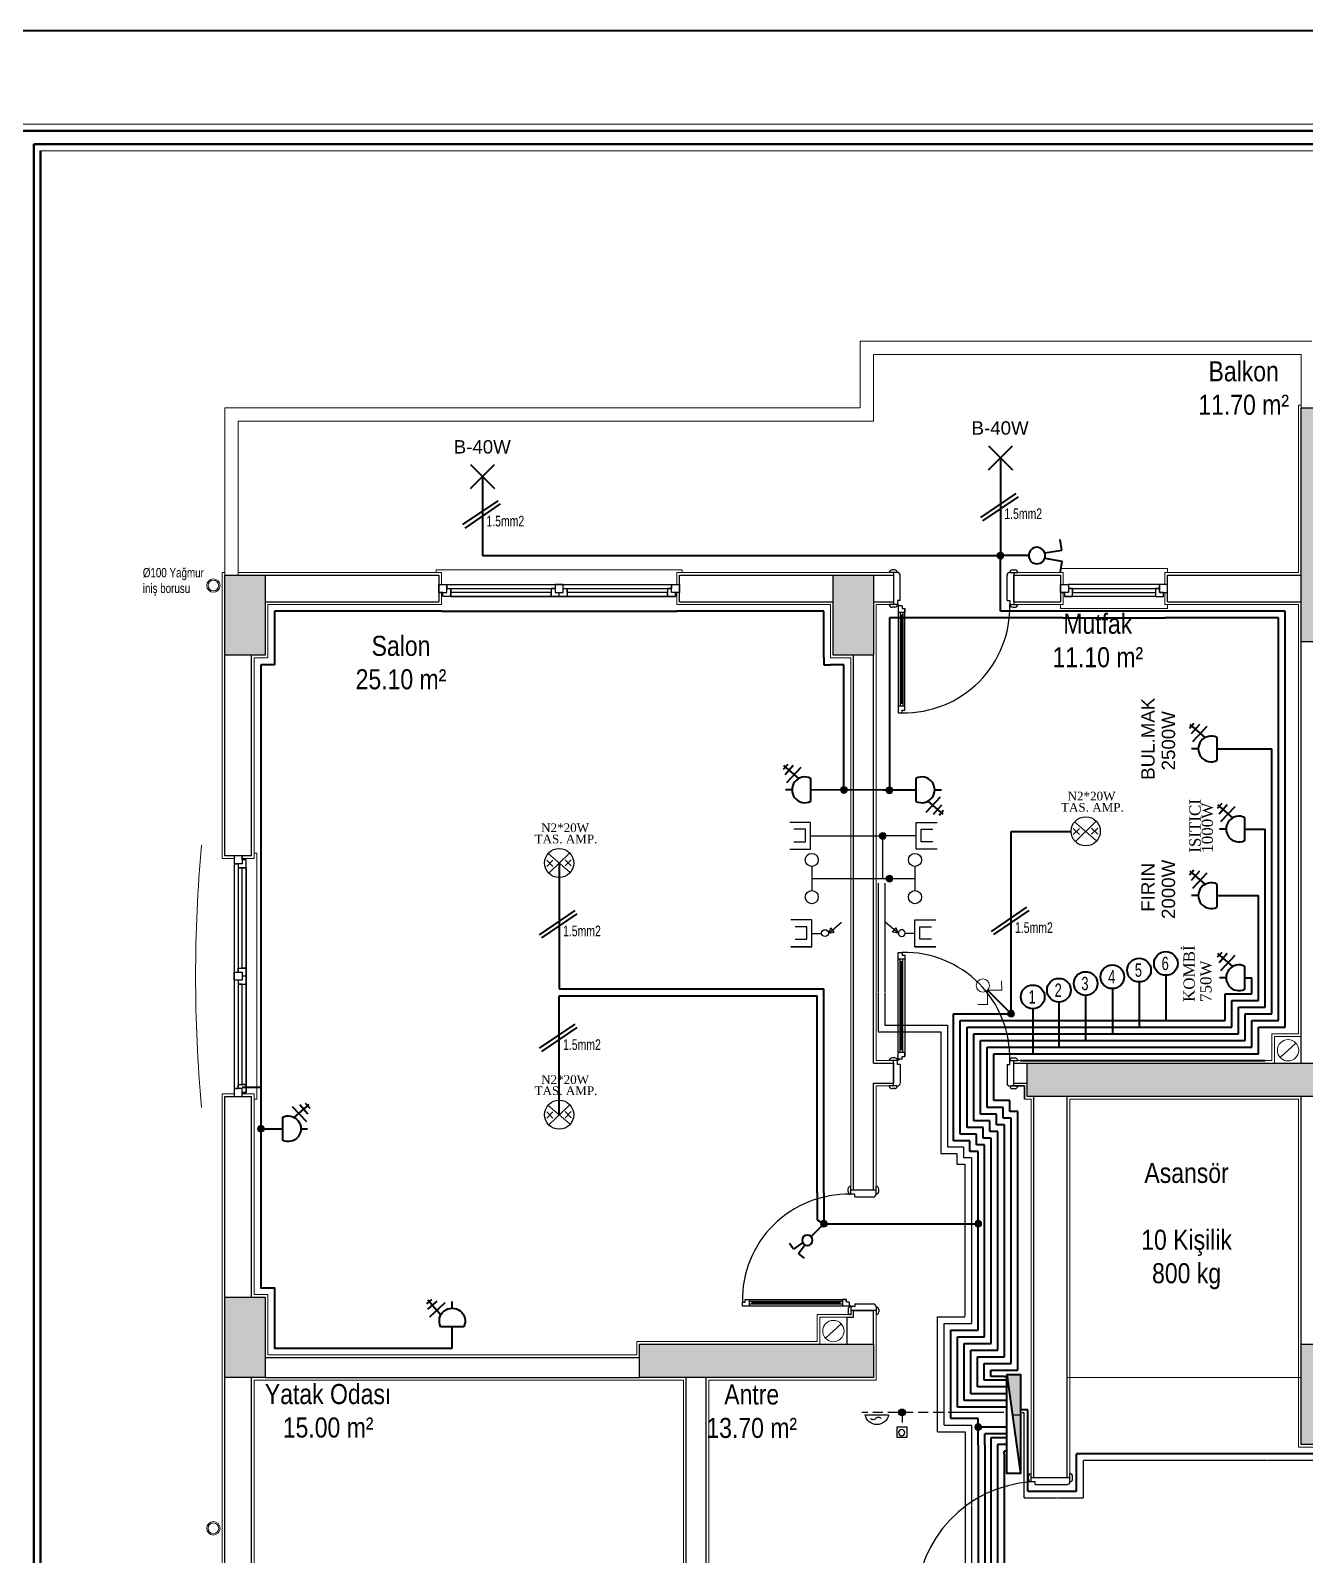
# Model space of a CAD drawing. Header units: metres. Extents: x 134072 to 172200, y 35728 to 38066.
# Drawn here: x 142633 to 143586, y 36926 to 38066 of the extents above; entities that cross this region are included whole.
import ezdxf
from ezdxf.enums import TextEntityAlignment as Align

# ---------------------------------------------------------------- set-up
doc = ezdxf.new("R2010")
doc.units = ezdxf.units.M
doc.linetypes.add('DASHED', pattern=[0.75, 0.5, -0.25])
for name, color, linetype in [('ANA', 10, 'Continuous'), ('den', 156, 'Continuous'), ('duvaR', 52, 'Continuous'), ('kapı', 129, 'Continuous'), ('Kolon', 175, 'Continuous'), ('pencere', 28, 'Continuous'), ('YAZI', 1, 'Continuous'), ('yazı', 7, 'Continuous')]:
    doc.layers.add(name, color=color, linetype=linetype)
for name, color, linetype, lineweight in [('baca', 161, 'Continuous', 20), ('Cizgi 20', 175, 'Continuous', 20), ('ELEKTRİK', 102, 'Continuous', 40), ('m_kuvvetliakım', 1, 'Continuous', 40), ('m_zayıfakım', 2, 'DASHED', 30), ('SEMBOL', 140, 'Continuous', 20), ('sıva', 145, 'Continuous', 5), ('Tarama 13', 221, 'Continuous', 13), ('Yagmur olugu', 201, 'Continuous', 15)]:
    doc.layers.add(name, color=color, linetype=linetype, lineweight=lineweight)
doc.styles.add('omr', font='ARIALN.TTF', dxfattribs={"height": 20})
doc.styles.add('ROMANT', font='arial.ttf', dxfattribs={"width": 0.75})
doc.styles.add('ROMANTUR', font='arial.ttf', dxfattribs={"width": 0.7})
doc.styles.add('YAZI', font='times.ttf', dxfattribs={"height": 10.5})

# ---------------------------------------------------------------- blocks, each defined once
blk = doc.blocks.new('A$C715B359D')
at = {"layer": 'ELEKTRİK', "lineweight": 20}
for p, q in [((0, 0.133), (0.011, 0.203)), ((0.106, 0.116), (0, 0.133)), ((0.088, 0.01), (0.106, 0.116)), ((0.156, 0), (0.088, 0.01))]:
    blk.add_line(p, q, dxfattribs=at)
blk.add_circle((0.145, 0.144), 0.049, dxfattribs=at)
blk = doc.blocks.new('m-komutatör')
at = {"layer": 'm_kuvvetliakım', "color": 6}
for p, q in [((-24.8, 4), (-23.5, 12.1)), ((-12, 2), (-24.8, 4)), ((-12, -1.9), (-24.9, -4.1)), ((-24.9, -4.1), (-23.6, -12.2))]:
    blk.add_line(p, q, dxfattribs=at)
blk.add_circle((-6.2, 0), 6.17, dxfattribs=at)
blk = doc.blocks.new('m-priz')
at = {"layer": 'm_kuvvetliakım'}
for p, q in [((0, 13.9), (0, 18.8)), ((16.7, 7.4), (5.3, 18.1)), ((8.5, 8.7), (18.2, 19.9)), ((18.2, 13), (11.2, 19.1)), ((19, 17.1), (15.3, 20.4)), ((8.7, 0), (-8.7, 0))]:
    blk.add_line(p, q, dxfattribs=at)
blk.add_arc((0, 4.2), 9.63, 333.9421, 206.0579, dxfattribs=at)
blk = doc.blocks.new('m-telefon')
at = {"layer": 'm_zayıfakım', "color": 2, "linetype": 'Continuous', "ltscale": 100}
blk.add_line((-9, 0), (9, 0), dxfattribs=at)
for centre in [(-13.9, 0), (13.9, 0)]:
    blk.add_circle(centre, 4.9, dxfattribs=at)
blk = doc.blocks.new('m-anten')
at = {"layer": 'm_zayıfakım', "color": 30, "linetype": 'Continuous', "ltscale": 100}
for p, q in [((10, 0), (-10, 0)), ((-10, 0), (-10, -15.6)), ((10, -15.6), (10, 0)), ((-5, -3.7), (-5, -12.4)), ((4.4, -3.7), (-5, -3.7)), ((4.4, -12.4), (4.4, -3.7))]:
    blk.add_line(p, q, dxfattribs=at)
blk = doc.blocks.new('m-tv')
at = {"layer": 'm_zayıfakım', "color": 30, "linetype": 'Continuous', "ltscale": 100}
for p, q in [((-0.2, 12.7), (-8.3, 22.3)), ((-1, 16.7), (-4.1, 14.2)), ((-0.2, 12.7), (-4.1, 14.2)), ((-0.2, 12.7), (-1, 16.7)), ((10, 0), (-10, 0)), ((-10, 0), (-10, -15.6)), ((0, 0), (0, 7.4)), ((10, 0), (10, -15.6)), ((10, -15.6), (10, 0)), ((-5, -3.7), (-5, -12.4)), ((4.4, -3.7), (-5, -3.7)), ((4.4, -12.4), (4.4, -3.7))]:
    blk.add_line(p, q, dxfattribs=at)
blk.add_circle((-0.2, 9.9), 2.55, dxfattribs=at)
blk = doc.blocks.new('m-tablo')
at = {"layer": 'm_kuvvetliakım'}
blk.add_hatch(color=3, dxfattribs=at).paths.add_polyline_path([(37, 0), (37, 10), (-37, 0)])
at = {"layer": 'm_kuvvetliakım', "color": 3}
blk.add_line((37, 10), (-37, 0), dxfattribs=at)
blk.add_lwpolyline([(37, 10), (37, 0), (-37, 0), (-37, 10)], close=True, dxfattribs=at)
blk = doc.blocks.new('m-zil')
at = {"layer": 'm_zayıfakım', "color": 1, "linetype": 'Continuous', "ltscale": 100}
blk.add_line((-8.7, 0), (8.7, 0), dxfattribs=at)
for centre, radius, start, end in [((0, -1.6), 8.88, 10.3889, 169.6111), ((-2.7, 1.3), 2.4, 36.8699, 143.1301), ((1.1, 4.2), 2.4, 216.8699, 323.1301)]:
    blk.add_arc(centre, radius, start, end, dxfattribs=at)
blk = doc.blocks.new('m-zil2')
at = {"layer": 'm_zayıfakım', "color": 3, "linetype": 'Continuous', "ltscale": 100}
blk.add_lwpolyline([(-3.8, 0), (-3.8, 7.5), (3.8, 7.5), (3.8, 0)], close=True, dxfattribs=at)
blk.add_circle((-0.2, 4), 2.36, dxfattribs=at)
blk = doc.blocks.new('m-J1')
at = {"layer": 'm_kuvvetliakım'}
for p, q in [((-9, -9), (9, 9)), ((-9, 9), (9, -9))]:
    blk.add_line(p, q, dxfattribs=at)

msp = doc.modelspace()

# ---------------------------------------------------------------- hatches: boundary and pattern name
at = {"layer": 'm_zayıfakım', "linetype": 'Continuous', "ltscale": 100}
h = msp.add_hatch(color=2, dxfattribs=at)
edge = h.paths.add_edge_path()
edge.add_arc((143284.5, 37033), 2.5, 0, 360)
at = {"layer": 'SEMBOL'}
for points in [[(143355.5, 37673.7, 1), (143360.6, 37673.7, 1)], [(143238.5, 37498.4, -1), (143243.6, 37498.4, -1)], [(143272.5, 37498.2, -1), (143277.6, 37498.2, -1)], [(143267.6, 37464.1, -1), (143272.7, 37464.1, -1)], [(143272.6, 37432.2, -1), (143277.7, 37432.2, -1)], [(143363.5, 37331.1, 1), (143368.6, 37331.1, 1)], [(142802.5, 37245.1, -1), (142807.6, 37245.1, -1)], [(143223.5, 37174.1, -1), (143228.6, 37174.1, -1)], [(143339, 37174.1, -1), (143344.1, 37174.1, -1)], [(143338.9, 37022, -1), (143344, 37022, -1)]]:
    msp.add_hatch(color=1, dxfattribs=at).paths.add_polyline_path(points)
at = {"layer": 'Tarama 13'}
h = msp.add_hatch(dxfattribs=at)
h.set_pattern_fill('ANSI33,_O', color=256, scale=2)
h.set_pattern_definition([(45, (117464.424, 22063.553), (-8.980256, 8.980256), []), (45, (117473.405, 22063.553), (-8.980256, 8.980256), [6.35, -3.175])])
h.paths.add_polyline_path([(142808.1, 37659.1), (142778.1, 37659.1), (142778.1, 37599.1), (142808.1, 37599.1)])
h.paths.add_polyline_path([(143263.1, 37659.1), (143233.1, 37659.1), (143233.1, 37599.1), (143263.1, 37599.1)])
h.paths.add_polyline_path([(143608.1, 37784.1), (143583.1, 37784.1), (143583.1, 37609.1), (143608.1, 37609.1)])
h.paths.add_polyline_path([(144223.1, 37784.1), (144198.1, 37784.1), (144198.1, 37609.1), (144223.1, 37609.1)])
h.paths.add_polyline_path([(144223.1, 37329.1), (144193.1, 37329.1), (144193.1, 37269.1), (144223.1, 37269.1)])
h.paths.add_polyline_path([(144223.1, 37084.1), (144198.1, 37084.1), (144198.1, 37009.1), (144223.1, 37009.1)])
h.paths.add_polyline_path([(143608.1, 37084.1), (143583.1, 37084.1), (143583.1, 37009.1), (143608.1, 37009.1)])
h.paths.add_polyline_path([(143608.1, 37294.1), (143378.1, 37294.1), (143378.1, 37269.1), (143608.1, 37269.1)])
h.paths.add_polyline_path([(143263.1, 37084.1), (143088.1, 37084.1), (143088.1, 37059.1), (143263.1, 37059.1)])
h.paths.add_polyline_path([(142808.1, 37119.1), (142778.1, 37119.1), (142778.1, 37059.1), (142808.1, 37059.1)])
h.paths.add_polyline_path([(143608.1, 36859.1), (143583.1, 36859.1), (143583.1, 36784.1), (143608.1, 36784.1)])
h.paths.add_polyline_path([(143608.1, 36599.1), (143578.1, 36599.1), (143578.1, 36539.1), (143608.1, 36539.1)])
h.paths.add_polyline_path([(143608.1, 36259.1), (143583.1, 36259.1), (143583.1, 36084.1), (143608.1, 36084.1)])
h.paths.add_polyline_path([(143138.1, 36214.1), (143078.1, 36214.1), (143078.1, 36184.1), (143138.1, 36184.1)])
h.paths.add_polyline_path([(142808.1, 36244.1), (142778.1, 36244.1), (142778.1, 36184.1), (142808.1, 36184.1)])
h.paths.add_polyline_path([(142808.1, 36634.1), (142778.1, 36634.1), (142778.1, 36574.1), (142808.1, 36574.1)])
h.paths.add_polyline_path([(143138.1, 36599.1), (143078.1, 36599.1), (143078.1, 36569.1), (143138.1, 36569.1)])
h.paths.add_polyline_path([(144223.1, 36599.1), (144193.1, 36599.1), (144193.1, 36539.1), (144223.1, 36539.1)])
h.paths.add_polyline_path([(144223.1, 36259.1), (144198.1, 36259.1), (144198.1, 36084.1), (144223.1, 36084.1)])
h.paths.add_polyline_path([(144603.1, 36114.1), (144543.1, 36114.1), (144543.1, 36084.1), (144603.1, 36084.1)])
h.paths.add_polyline_path([(144573.1, 36599.1), (144543.1, 36599.1), (144543.1, 36539.1), (144573.1, 36539.1)])
h.paths.add_polyline_path([(144703.1, 36809.1), (144528.1, 36809.1), (144528.1, 36784.1), (144703.1, 36784.1)])
h.paths.add_polyline_path([(144223.1, 36859.1), (144198.1, 36859.1), (144198.1, 36784.1), (144223.1, 36784.1)])
h.paths.add_polyline_path([(145093.1, 36114.1), (145033.1, 36114.1), (145033.1, 36084.1), (145093.1, 36084.1)])
h.paths.add_polyline_path([(145193.1, 36599.1), (145068.1, 36599.1), (145068.1, 36574.1), (145193.1, 36574.1)])
h.paths.add_polyline_path([(145193.1, 36964.1), (145163.1, 36964.1), (145163.1, 36904.1), (145193.1, 36904.1)])
h.paths.add_polyline_path([(145193.1, 37294.1), (145068.1, 37294.1), (145068.1, 37269.1), (145193.1, 37269.1)])
h.paths.add_polyline_path([(144573.1, 37329.1), (144543.1, 37329.1), (144543.1, 37269.1), (144573.1, 37269.1)])
h.paths.add_polyline_path([(144703.1, 37084.1), (144528.1, 37084.1), (144528.1, 37059.1), (144703.1, 37059.1)])
h.paths.add_polyline_path([(145093.1, 37784.1), (145033.1, 37784.1), (145033.1, 37754.1), (145093.1, 37754.1)])
h.paths.add_polyline_path([(144603.1, 37784.1), (144543.1, 37784.1), (144543.1, 37754.1), (144603.1, 37754.1)])

# ---------------------------------------------------------------- linework, layer by layer
at = {"lineweight": 20}
for p, q in [((137518.3, 37996.4, 127785.9), (153740.3, 37996.4, 127785.9)), ((142640.2, 37976.4, 127785.9), (145337.6, 37976.4, 127785.9))]:
    msp.add_line(p, q, dxfattribs=at)
at = {"lineweight": 50}
for p, q in [((137523.3, 37991.4, 127785.9), (153732.7, 37991.4, 127785.9)), ((142635.2, 37981.4, 127785.9), (142635.2, 35933.9, 127785.9)), ((142635.2, 37981.4, 127785.9), (145343.3, 37981.4, 127785.9)), ((142640.2, 37976.4, 127785.9), (142640.2, 35938.9, 127785.9))]:
    msp.add_line(p, q, dxfattribs=at)
at = {"layer": 'ANA'}
for p, q in [((143417.2, 37469.6), (143412.6, 37465)), ((143412.6, 37469.6), (143417.2, 37465)), ((143426.3, 37469.9), (143430.9, 37465.3)), ((143430.9, 37469.9), (143426.3, 37465.3)), ((143023.4, 37445.9), (143018.8, 37441.3)), ((143018.8, 37445.9), (143023.4, 37441.3)), ((143032.6, 37446.2), (143037.1, 37441.6)), ((143037.1, 37446.2), (143032.6, 37441.6)), ((143023.4, 37257.7), (143018.8, 37253)), ((143018.8, 37257.7), (143023.4, 37253)), ((143032.6, 37257.9), (143037.1, 37253.3)), ((143037.1, 37257.9), (143032.6, 37253.3))]:
    msp.add_line(p, q, dxfattribs=at)
for centre in [(143421.9, 37467.5), (143028.1, 37443.8), (143028.1, 37255.6)]:
    msp.add_circle(centre, 10.9, dxfattribs=at)
at = {"layer": 'baca', "linetype": 'ByBlock'}
for p, q in [((143563.1, 37294.1), (143563.1, 37314.1)), ((143563.1, 37314.1), (143583.1, 37314.1)), ((143223.1, 37104.1), (143223.1, 37084.1)), ((143223.1, 37104.1), (143243.1, 37104.1))]:
    msp.add_line(p, q, dxfattribs=at)
at = {"layer": 'baca'}
for p, q in [((143579.1, 37309.2), (143567.3, 37298.4)), ((143239.1, 37099.2), (143227.3, 37088.4))]:
    msp.add_line(p, q, dxfattribs=at)
for centre in [(143573.2, 37303.8), (143233.2, 37093.8)]:
    msp.add_circle(centre, 8, dxfattribs=at)
at = {"layer": 'Cizgi 20'}
msp.add_line((143583.1, 37059.1), (143408.1, 37059.1), dxfattribs=at)
for points in [[(142778.1, 37659.1), (142778.1, 37784.1), (143253.1, 37784.1), (143253.1, 37834.1), (143591.1, 37834.1)], [(142788.1, 37659.1), (142788.1, 37774.1), (143263.1, 37774.1), (143263.1, 37824.1), (143583.1, 37824.1), (143583.1, 37784.1)]]:
    msp.add_lwpolyline(points, dxfattribs=at)
at = {"layer": 'den', "lineweight": 5}
for points in [[(143120.1, 37661.1), (143120.1, 37663.1), (142936.1, 37663.1), (142936.1, 37661.1)], [(143403.1, 37661.1), (143403.1, 37664.1), (143483.1, 37664.1), (143483.1, 37661.1)], [(142800.1, 37267.1), (142802.1, 37267.1), (142802.1, 37451.1), (142800.1, 37451.1)]]:
    msp.add_lwpolyline(points, dxfattribs=at)
msp.add_arc((143834.9, 37359.1), 1078.7, 174.7877, 185.2123, dxfattribs=at)
at = {"layer": 'duvaR'}
for p, q in [((142808.1, 37659.1), (142938.1, 37659.1)), ((142938.1, 37659.1), (142938.1, 37639.1)), ((143118.1, 37659.1), (143233.1, 37659.1)), ((143118.1, 37639.1), (143118.1, 37659.1)), ((143263.1, 37659.1), (143278.1, 37659.1)), ((143278.1, 37659.1), (143278.1, 37639.1)), ((143368.1, 37639.1), (143368.1, 37659.1)), ((143368.1, 37659.1), (143403.1, 37659.1)), ((143403.1, 37659.1), (143403.1, 37639.1)), ((143483.1, 37659.1), (143583.1, 37659.1)), ((143483.1, 37639.1), (143483.1, 37659.1)), ((142808.1, 37639.1), (142938.1, 37639.1)), ((143118.1, 37639.1), (143233.1, 37639.1)), ((143263.1, 37639.1), (143278.1, 37639.1)), ((143368.1, 37639.1), (143403.1, 37639.1)), ((143483.1, 37639.1), (143583.1, 37639.1)), ((143583.1, 37544.1), (143583.1, 37609.1)), ((142778.1, 37449.1), (142778.1, 37599.1)), ((142798.1, 37449.1), (142798.1, 37599.1)), ((143248.1, 37199.1), (143248.1, 37599.1)), ((143263.1, 37294.1), (143263.1, 37599.1)), ((143583.1, 37294.1), (143583.1, 37544.1)), ((142798.1, 37449.1), (142778.1, 37449.1)), ((143263.1, 37294.1), (143278.1, 37294.1)), ((143278.1, 37294.1), (143278.1, 37279.1)), ((143368.1, 37279.1), (143368.1, 37294.1)), ((143368.1, 37294.1), (143378.1, 37294.1)), ((143263.1, 37199.1), (143263.1, 37279.1)), ((143263.1, 37279.1), (143278.1, 37279.1)), ((143368.1, 37279.1), (143378.1, 37279.1)), ((142778.1, 37119.1), (142778.1, 37269.1)), ((142778.1, 37269.1), (142798.1, 37269.1)), ((142798.1, 37119.1), (142798.1, 37269.1)), ((143383.1, 36984.1), (143383.1, 37269.1)), ((143408.1, 36984.1), (143408.1, 37269.1)), ((143583.1, 37084.1), (143583.1, 37269.1)), ((143263.1, 37199.1), (143248.1, 37199.1)), ((143248.1, 37104.1), (143248.1, 37109.1)), ((143248.1, 37109.1), (143263.1, 37109.1)), ((143263.1, 37084.1), (143263.1, 37109.1)), ((143243.1, 37104.1), (143243.1, 37084.1)), ((143243.1, 37104.1), (143248.1, 37104.1)), ((142808.1, 37074.1), (143088.1, 37074.1)), ((142778.1, 36899.1), (142778.1, 37059.1)), ((142798.1, 36899.1), (142798.1, 37059.1)), ((142808.1, 37059.1), (143088.1, 37059.1)), ((143123.1, 36704.1), (143123.1, 37059.1)), ((143138.1, 36704.1), (143138.1, 37059.1)), ((143408.1, 36984.1), (143383.1, 36984.1))]:
    msp.add_line(p, q, dxfattribs=at)
at = {"layer": 'ELEKTRİK'}
for p, q in [((135359.3, 38066.3, 127785.9), (172199.8, 38066.3, 127785.9)), ((143348.4, 37348.7), (143366.1, 37331.1))]:
    msp.add_line(p, q, dxfattribs=at)
at = {"layer": 'kapı'}
for p, q in [((143280.9, 37661.1), (143274.9, 37661.1)), ((143279.1, 37663.1), (143277.1, 37663.1)), ((143278.1, 37661.1), (143278.1, 37637.1)), ((143283.1, 37640.1), (143283.1, 37659.1)), ((143363.1, 37640.1), (143363.1, 37659.1)), ((143365.2, 37661.1), (143371.2, 37661.1)), ((143367.1, 37663.1), (143369.1, 37663.1)), ((143368.1, 37661.1), (143368.1, 37637.1)), ((143281.1, 37637.1), (143274.9, 37637.1)), ((143279.1, 37635.1), (143277.1, 37635.1)), ((143281.1, 37640.1), (143281.1, 37637.1)), ((143283.1, 37640.1), (143281.1, 37640.1)), ((143284.5, 37636), (143281.5, 37636)), ((143281.5, 37636), (143281.5, 37556.1)), ((143286.5, 37631), (143281.5, 37631)), ((143283, 37631), (143283, 37561.1)), ((143284.5, 37636), (143284.5, 37634)), ((143284.5, 37634), (143286.5, 37634)), ((143285, 37631), (143285, 37561.1)), ((143286.5, 37634), (143286.5, 37631)), ((143286.5, 37558.1), (143286.5, 37634)), ((143363.1, 37640.1), (143365.1, 37640.1)), ((143365.1, 37640.1), (143365.1, 37637.1)), ((143365.1, 37637.1), (143371.2, 37637.1)), ((143367.1, 37635.1), (143369.1, 37635.1)), ((143285, 37629.1), (143283, 37629.1)), ((143284, 37629.1), (143284, 37563.1)), ((143285, 37563.1), (143283, 37563.1)), ((143286.5, 37561.1), (143281.5, 37561.1)), ((143281.5, 37556.1), (143284.5, 37556.1)), ((143284.5, 37556.1), (143284.5, 37558.1)), ((143284.5, 37558.1), (143286.5, 37558.1)), ((143286.5, 37558.1), (143286.5, 37561.1)), ((143281.5, 37377), (143284.5, 37377)), ((143281.5, 37297.1), (143281.5, 37377)), ((143286.5, 37372), (143281.5, 37372)), ((143283, 37302.1), (143283, 37372)), ((143285, 37370), (143283, 37370)), ((143284, 37304), (143284, 37370)), ((143284.5, 37377), (143284.5, 37375)), ((143284.5, 37375), (143286.5, 37375)), ((143285, 37302.1), (143285, 37372)), ((143286.5, 37375), (143286.5, 37372)), ((143286.5, 37375), (143286.5, 37299.1)), ((143286.5, 37302.1), (143281.5, 37302.1)), ((143285, 37304), (143283, 37304)), ((143286.5, 37299.1), (143286.5, 37302.1)), ((143281.1, 37296.1), (143274.9, 37296.1)), ((143279.1, 37298.1), (143277.1, 37298.1)), ((143278.1, 37277.1), (143278.1, 37296.1)), ((143281.1, 37293.1), (143281.1, 37296.1)), ((143283.1, 37293.1), (143281.1, 37293.1)), ((143284.5, 37297.1), (143281.5, 37297.1)), ((143283.1, 37293.1), (143283.1, 37279.1)), ((143284.5, 37299.1), (143286.5, 37299.1)), ((143284.5, 37297.1), (143284.5, 37299.1)), ((143363.1, 37293.1), (143363.1, 37279.1)), ((143363.1, 37293.1), (143365.1, 37293.1)), ((143365.1, 37293.1), (143365.1, 37296.1)), ((143365.1, 37296.1), (143371.2, 37296.1)), ((143367.1, 37298.1), (143369.1, 37298.1)), ((143368.1, 37277.1), (143368.1, 37296.1)), ((143280.9, 37277.1), (143274.9, 37277.1)), ((143279.1, 37275.1), (143277.1, 37275.1)), ((143365.2, 37277.1), (143371.2, 37277.1)), ((143376.1, 37277.1), (143366.1, 37277.1)), ((143366.1, 37277.1), (143376.1, 37277.1)), ((143367.1, 37275.1), (143369.1, 37275.1)), ((143376.1, 37267.1), (143376.1, 37277.1)), ((143376.1, 37277.1), (143376.1, 37267.1)), ((143244.1, 37198.1), (143244.1, 37200.1)), ((143246.1, 37196.1), (143246.1, 37202.2)), ((143265.1, 37199.1), (143246.1, 37199.1)), ((143265.1, 37196.2), (143265.1, 37202.2)), ((143267.1, 37198.1), (143267.1, 37200.1)), ((143249.1, 37196.1), (143246.1, 37196.1)), ((143249.1, 37194.1), (143249.1, 37196.1)), ((143249.1, 37194.1), (143263.1, 37194.1)), ((143165.1, 37112.5), (143165.1, 37115.5)), ((143165.1, 37115.5), (143167.1, 37115.5)), ((143245, 37112.5), (143165.1, 37112.5)), ((143167.1, 37117.5), (143170.1, 37117.5)), ((143167.1, 37115.5), (143167.1, 37117.5)), ((143167.1, 37117.5), (143243, 37117.5)), ((143170.1, 37117.5), (143170.1, 37112.5)), ((143240, 37116), (143170.1, 37116)), ((143240, 37114), (143170.1, 37114)), ((143172.1, 37116), (143172.1, 37114)), ((143238.1, 37115), (143172.1, 37115)), ((143238.1, 37116), (143238.1, 37114)), ((143240, 37117.5), (143240, 37112.5)), ((143243, 37117.5), (143240, 37117.5)), ((143243, 37115.5), (143243, 37117.5)), ((143245, 37115.5), (143243, 37115.5)), ((143244.1, 37110.1), (143244.1, 37108.1)), ((143245, 37115.5), (143245, 37112.5)), ((143249.1, 37112.1), (143246.1, 37112.1)), ((143246.1, 37112.1), (143246.1, 37105.9)), ((143265.1, 37109.1), (143246.1, 37109.1)), ((143249.1, 37114.1), (143263.1, 37114.1)), ((143249.1, 37114.1), (143249.1, 37112.1)), ((143265.1, 37111.9), (143265.1, 37105.9)), ((143267.1, 37110.1), (143267.1, 37108.1)), ((143379.1, 36983.1), (143379.1, 36985.1)), ((143381.1, 36981.1), (143381.1, 36987.2)), ((143410.1, 36984.1), (143381.1, 36984.1)), ((143384.1, 36981.1), (143381.1, 36981.1)), ((143384.1, 36979.1), (143384.1, 36981.1)), ((143410.1, 36981.2), (143410.1, 36987.2)), ((143412.1, 36983.1), (143412.1, 36985.1)), ((143384.1, 36979.1), (143408.1, 36979.1))]:
    msp.add_line(p, q, dxfattribs=at)
for centre in [(143281.5, 37636.5), (143281.5, 37296.6), (143245.5, 37112.5)]:
    msp.add_circle(centre, 0.5, dxfattribs=at)
for centre, radius, start, end in [((143277.1, 37660.9), 2.16, 90.8274, 175.5947), ((143278.9, 37661), 2.01, 0.2023, 86.1969), ((143280.9, 37658.9), 2.19, 4.9061, 88.5815), ((143365.2, 37658.9), 2.19, 91.4185, 175.0939), ((143367.2, 37661), 2.01, 93.8031, 179.7977), ((143369, 37660.9), 2.16, 4.4053, 89.1726), ((143277.1, 37637.2), 2.16, 184.4027, 269.1752), ((143279.1, 37637.1), 2, 270, 359.8869), ((143286.1, 37635.1), 79, 268.8629, 1.4339), ((143367.1, 37637.1), 2, 180.1131, 270), ((143369, 37637.2), 2.16, 270.8248, 355.5973), ((143286.1, 37298), 79, 358.5661, 91.1371), ((143277.1, 37295.9), 2.16, 90.8248, 175.5973), ((143279.1, 37296.1), 2, 0.1131, 90), ((143367.1, 37296.1), 2, 90, 179.8869), ((143369, 37295.9), 2.16, 4.4027, 89.1752), ((143280.9, 37279.2), 2.19, 271.4185, 355.0939), ((143365.2, 37279.2), 2.19, 184.9061, 268.5815), ((143277.1, 37277.2), 2.16, 184.4053, 269.1726), ((143278.9, 37277.1), 2.01, 273.8031, 359.7977), ((143367.2, 37277.1), 2.01, 180.2023, 266.1969), ((143369, 37277.2), 2.16, 270.8274, 355.5947), ((143246.2, 37200), 2.16, 94.4027, 179.1752), ((143246.1, 37198.1), 2, 180, 269.8869), ((143264.9, 37200), 2.16, 0.8274, 85.5947), ((143265.1, 37198.2), 2.01, 270.2023, 356.1969), ((143244.1, 37117.1), 79, 88.5661, 181.1371), ((143262.9, 37196.2), 2.19, 274.9061, 358.5815), ((143246.1, 37110.1), 2, 90.1131, 180), ((143246.2, 37108.1), 2.16, 180.8248, 265.5973), ((143262.9, 37111.9), 2.19, 1.4185, 85.0939), ((143265.1, 37109.9), 2.01, 3.8031, 89.7977), ((143264.9, 37108.1), 2.16, 274.4053, 359.1726), ((143387.1, 36889.2), 92, 93.7788, 179.1947), ((143381.2, 36985), 2.16, 94.4027, 179.1752), ((143381.1, 36983.1), 2, 180, 269.8869), ((143407.9, 36981.2), 2.19, 274.9061, 358.5815), ((143409.9, 36985), 2.16, 0.8274, 85.5947), ((143410.1, 36983.2), 2.01, 270.2023, 356.1969)]:
    msp.add_arc(centre, radius, start, end, dxfattribs=at)
at = {"layer": 'Kolon'}
for p, q in [((143583.1, 37609.1), (143583.1, 37784.1)), ((143583.1, 37784.1), (143608.1, 37784.1)), ((142778.1, 37659.1), (142808.1, 37659.1)), ((142778.1, 37599.1), (142778.1, 37659.1)), ((142808.1, 37659.1), (142808.1, 37599.1)), ((143233.1, 37599.1), (143233.1, 37659.1)), ((143233.1, 37659.1), (143263.1, 37659.1)), ((143263.1, 37659.1), (143263.1, 37599.1)), ((143608.1, 37609.1), (143583.1, 37609.1)), ((142808.1, 37599.1), (142778.1, 37599.1)), ((143263.1, 37599.1), (143233.1, 37599.1)), ((143378.1, 37269.1), (143378.1, 37294.1)), ((143378.1, 37294.1), (143608.1, 37294.1)), ((143608.1, 37269.1), (143378.1, 37269.1)), ((142778.1, 37119.1), (142808.1, 37119.1)), ((142778.1, 37059.1), (142778.1, 37119.1)), ((142808.1, 37119.1), (142808.1, 37059.1)), ((143088.1, 37059.1), (143088.1, 37084.1)), ((143088.1, 37084.1), (143263.1, 37084.1)), ((143263.1, 37084.1), (143263.1, 37059.1)), ((143583.1, 37009.1), (143583.1, 37084.1)), ((143583.1, 37084.1), (143608.1, 37084.1)), ((142808.1, 37059.1), (142778.1, 37059.1)), ((143263.1, 37059.1), (143088.1, 37059.1)), ((143608.1, 37009.1), (143583.1, 37009.1))]:
    msp.add_line(p, q, dxfattribs=at)
at = {"layer": 'm_kuvvetliakım', "color": 5}
for p, q in [((143358.1, 37746.8), (143358.1, 37670.6)), ((142970.7, 37732.8), (142970.7, 37673.7)), ((142982.3, 37714.7), (142955.8, 37696.8)), ((142984, 37712.3), (142957.5, 37694.3)), ((143369.7, 37720.2), (143343.1, 37702.2)), ((143371.3, 37717.7), (143344.8, 37699.7)), ((142970.7, 37673.7), (143358.1, 37673.7)), ((143358.1, 37632.1), (143358.1, 37670.6)), ((143571.1, 37632.1), (143358.1, 37632.1)), ((143571.1, 37321.1), (143571.1, 37632.1)), ((143366.1, 37331.1), (143366.1, 37467.4)), ((143366.1, 37467.4), (143411, 37467.4)), ((143414.7, 37467.4), (143415, 37467.4)), ((143028.1, 37443.8), (143028.1, 37349.8)), ((143039.7, 37408.2), (143013.1, 37390.2)), ((143041.3, 37405.8), (143014.8, 37387.8)), ((143377.7, 37410.7), (143351.1, 37392.7)), ((143379.3, 37408.2), (143352.8, 37390.3)), ((143481.8, 37359.8), (143481.8, 37326.1)), ((143028.1, 37349.8), (143226.1, 37349.8)), ((143226.1, 37197.1), (143226.1, 37349.8)), ((143441.8, 37349.8), (143441.8, 37316.1)), ((143461.8, 37354.8), (143461.8, 37321.1)), ((143028.1, 37255.6), (143028.1, 37344.6)), ((143028.1, 37344.6), (143221.1, 37344.6)), ((143221.1, 37255.5), (143221.1, 37344.6)), ((143382.3, 37334.8), (143382.3, 37301.1)), ((143401.8, 37339.8), (143401.8, 37306.1)), ((143421.8, 37344.8), (143421.8, 37311.1)), ((143039.7, 37323.2), (143013.1, 37305.3)), ((143323.1, 37236.1), (143323.1, 37331.1)), ((143323.1, 37331.1), (143366.1, 37331.1)), ((143366.1, 37331.1), (143366.1, 37333.6)), ((143041.3, 37320.8), (143014.8, 37302.8)), ((143551.1, 37301.1), (143551.1, 37321.1)), ((143551.1, 37321.1), (143571.1, 37321.1)), ((143353.1, 37293.1), (143353.1, 37301.1)), ((143353.1, 37301.1), (143361.1, 37301.1)), ((143361.1, 37301.1), (143373.1, 37301.1)), ((143373.1, 37301.1), (143551.1, 37301.1)), ((143353.1, 37279.1), (143353.1, 37293.1)), ((143353.1, 37266.1), (143353.1, 37279.1)), ((143365.1, 37266.1), (143353.1, 37266.1)), ((143365.1, 37258.1), (143365.1, 37266.1)), ((143221.1, 37197.1), (143221.1, 37255.5)), ((143371.1, 37258.1), (143365.1, 37258.1)), ((143371.1, 37064.5), (143371.1, 37258.1)), ((143335.1, 37236.1), (143323.1, 37236.1)), ((143335.1, 37228.1), (143335.1, 37236.1)), ((143341.5, 37228.1), (143335.1, 37228.1)), ((143341.5, 37094.5), (143341.5, 37228.1)), ((143221.1, 37197.1), (143221.1, 37177.1)), ((143226.1, 37197.1), (143226.1, 37174.1)), ((143221.1, 37177.1), (143226.1, 37174.1)), ((143226.1, 37174.1), (143249.1, 37174.1)), ((143249.1, 37174.1), (143263.1, 37174.1)), ((143263.1, 37174.1), (143342.5, 37174.1)), ((143321, 37028.5), (143321, 37094.5)), ((143321, 37094.5), (143341.5, 37094.5)), ((143351, 37059.9), (143351, 37064.5)), ((143351, 37064.5), (143371.1, 37064.5)), ((143361, 37059.9), (143351, 37059.9)), ((143361, 37059.9), (143363, 37059.9)), ((143326.5, 37028.5), (143321, 37028.5)), ((143341.5, 37028.5), (143326.5, 37028.5)), ((143341.5, 37008.5), (143341.5, 37028.5)), ((143363, 37022), (143341.5, 37022)), ((143363, 37017), (143346.5, 37017)), ((143346.5, 37008.5), (143346.5, 37017)), ((143341.5, 37008.5), (143341.5, 36877.5)), ((143346.5, 37008.5), (143346.5, 36877.5))]:
    msp.add_line(p, q, dxfattribs=at)
at = {"layer": 'm_kuvvetliakım', "color": 6}
for p, q in [((143379.2, 37673.7), (143358.1, 37673.7)), ((143216.5, 37164.5), (143226.1, 37174.1))]:
    msp.add_line(p, q, dxfattribs=at)
at = {"layer": 'm_kuvvetliakım'}
for p, q in [((142940.1, 37632.1), (142815.1, 37632.1)), ((142815.1, 37632.1), (142815.1, 37597.1)), ((142940.1, 37632.1), (143116.1, 37632.1)), ((143226.1, 37632.1), (143116.1, 37632.1)), ((143226.1, 37597.1), (143226.1, 37632.1)), ((143405.1, 37627.1), (143275.1, 37627.1)), ((143275.1, 37627.1), (143275.1, 37599.1)), ((143405.1, 37627.1), (143481.1, 37627.1)), ((143566.1, 37627.1), (143481.1, 37627.1)), ((143566.1, 37326.1), (143566.1, 37627.1)), ((142815.1, 37597.1), (142815.1, 37592.1)), ((143226.1, 37597.1), (143226.1, 37592.1)), ((143275.1, 37599.1), (143275.1, 37498.2)), ((142810.1, 37592.1), (142805.1, 37592.1)), ((142805.1, 37592.1), (142805.1, 37447.1)), ((142815.1, 37592.1), (142810.1, 37592.1)), ((143226.1, 37592.1), (143231.1, 37592.1)), ((143241.1, 37592.1), (143231.1, 37592.1)), ((143241.1, 37498.4), (143241.1, 37592.1)), ((143519.9, 37529.1), (143540.7, 37529.1)), ((143540.7, 37529.1), (143561.1, 37529.1)), ((143561.1, 37331.1), (143561.1, 37529.1)), ((143270.1, 37498.2), (143216.1, 37498.5)), ((143295.1, 37498.2), (143270.1, 37498.2)), ((143540.7, 37469.2), (143556.1, 37469.2)), ((143556.1, 37336.1), (143556.1, 37469.2)), ((142805.1, 37447.1), (142805.1, 37245.1)), ((143519.9, 37419.4), (143540.7, 37419.4)), ((143540.7, 37419.4), (143551.1, 37419.4)), ((143551.1, 37341.1), (143551.1, 37419.4)), ((143540.7, 37358), (143546.1, 37358)), ((143546.1, 37346.1), (143546.1, 37358)), ((143526.1, 37326.1), (143526.1, 37346.1)), ((143526.1, 37346.1), (143546.1, 37346.1)), ((143531.1, 37321.1), (143531.1, 37341.1)), ((143531.1, 37341.1), (143551.1, 37341.1)), ((143536.1, 37316.1), (143536.1, 37336.1)), ((143536.1, 37336.1), (143556.1, 37336.1)), ((143328.1, 37293.1), (143328.1, 37326.1)), ((143328.1, 37326.1), (143361.1, 37326.1)), ((143361.1, 37326.1), (143373.1, 37326.1)), ((143373.1, 37326.1), (143526.1, 37326.1)), ((143541.1, 37311.1), (143541.1, 37331.1)), ((143541.1, 37331.1), (143561.1, 37331.1)), ((143546.1, 37306.1), (143546.1, 37326.1)), ((143546.1, 37326.1), (143566.1, 37326.1)), ((143333.1, 37293.1), (143333.1, 37321.1)), ((143333.1, 37321.1), (143361.1, 37321.1)), ((143338.1, 37293.1), (143338.1, 37316.1)), ((143338.1, 37316.1), (143361.1, 37316.1)), ((143361.1, 37321.1), (143373.1, 37321.1)), ((143361.1, 37316.1), (143373.1, 37316.1)), ((143373.1, 37321.1), (143531.1, 37321.1)), ((143373.1, 37316.1), (143536.1, 37316.1)), ((143343.1, 37293.1), (143343.1, 37311.1)), ((143343.1, 37311.1), (143361.1, 37311.1)), ((143348.1, 37293.1), (143348.1, 37306.1)), ((143348.1, 37306.1), (143361.1, 37306.1)), ((143361.1, 37311.1), (143373.1, 37311.1)), ((143361.1, 37306.1), (143373.1, 37306.1)), ((143373.1, 37311.1), (143541.1, 37311.1)), ((143373.1, 37306.1), (143546.1, 37306.1)), ((143328.1, 37279.1), (143328.1, 37293.1)), ((143333.1, 37279.1), (143333.1, 37293.1)), ((143338.1, 37279.1), (143338.1, 37293.1)), ((143343.1, 37279.1), (143343.1, 37293.1)), ((143348.1, 37279.1), (143348.1, 37293.1)), ((143373.1, 37296.1), (143556.1, 37296.1)), ((143328.1, 37241.1), (143328.1, 37279.1)), ((143333.1, 37246.1), (143333.1, 37279.1)), ((143338.1, 37251.1), (143338.1, 37279.1)), ((143343.1, 37256.1), (143343.1, 37279.1)), ((143348.1, 37261.1), (143348.1, 37279.1)), ((143355.1, 37256.1), (143343.1, 37256.1)), ((143360.1, 37261.1), (143348.1, 37261.1)), ((143355.1, 37248.1), (143355.1, 37256.1)), ((143360.1, 37253.1), (143360.1, 37261.1)), ((142805.1, 37245.1), (142821.1, 37245.1)), ((143345.1, 37246.1), (143333.1, 37246.1)), ((143350.1, 37251.1), (143338.1, 37251.1)), ((143345.1, 37238.1), (143345.1, 37246.1)), ((143350.1, 37243.1), (143350.1, 37251.1)), ((143361.1, 37248.1), (143355.1, 37248.1)), ((143366.1, 37253.1), (143360.1, 37253.1)), ((143361.1, 37074.5), (143361.1, 37248.1)), ((143366.1, 37069.5), (143366.1, 37253.1)), ((143340.1, 37241.1), (143328.1, 37241.1)), ((143340.1, 37233.1), (143340.1, 37241.1)), ((143346.1, 37233.1), (143340.1, 37233.1)), ((143351.1, 37238.1), (143345.1, 37238.1)), ((143346.1, 37089.5), (143346.1, 37233.1)), ((143356.1, 37243.1), (143350.1, 37243.1)), ((143351.1, 37084.5), (143351.1, 37238.1)), ((143356.1, 37079.5), (143356.1, 37243.1)), ((142948.1, 37081.1), (142948.1, 37097.1)), ((143326, 37060.6), (143326, 37089.5)), ((143326, 37089.5), (143346.1, 37089.5)), ((143331, 37060.6), (143331, 37084.5)), ((143331, 37084.5), (143351.1, 37084.5)), ((143336, 37060.6), (143336, 37079.5)), ((143336, 37079.5), (143356.1, 37079.5)), ((143341, 37062), (143341, 37074.5)), ((143341, 37074.5), (143361.1, 37074.5)), ((143341, 37060.6), (143341, 37062)), ((143346, 37057), (143346, 37069.5)), ((143346, 37069.5), (143366.1, 37069.5)), ((143326, 37057), (143326, 37060.6)), ((143326, 37037), (143326, 37057)), ((143331, 37057), (143331, 37060.6)), ((143331, 37042), (143331, 37057)), ((143336, 37057), (143336, 37060.6)), ((143336, 37047), (143336, 37057)), ((143341, 37057), (143341, 37060.6)), ((143341, 37052), (143341, 37057)), ((143346, 37052), (143341, 37052)), ((143363, 37057), (143346, 37057)), ((143363, 37052), (143346, 37052)), ((143346, 37042), (143331, 37042)), ((143346, 37047), (143336, 37047)), ((143363, 37047), (143346, 37047)), ((143363, 37042), (143346, 37042)), ((143346, 37037), (143326, 37037)), ((143363, 37037), (143346, 37037)), ((143378.5, 37034.8), (143373, 37034.8)), ((143378.5, 36974.1), (143378.5, 37034.8)), ((143356, 37014), (143351, 37014)), ((143351, 37014), (143351, 37009)), ((143351, 37009), (143351, 36886.1)), ((143363, 37014), (143356, 37014)), ((143363, 37009), (143356, 37009)), ((143356, 37009), (143356, 36886.1)), ((143363, 37004), (143361, 37004)), ((143361, 37002), (143361, 37004)), ((143361, 37002), (143361, 36891.1)), ((143415.1, 36974.1), (143415.1, 37002.1)), ((143378.5, 36974.1), (143415.1, 36974.1))]:
    msp.add_line(p, q, dxfattribs=at)
at = {"layer": 'm_kuvvetliakım', "lineweight": 5}
msp.add_lwpolyline([(143483.1, 37637.1), (143483.1, 37634.1), (143403.1, 37634.1), (143403.1, 37637.1)], dxfattribs=at)
at = {"layer": 'm_kuvvetliakım'}
for points in [[(142791.1, 37276.1), (142805.1, 37276.1), (142805.1, 37126.1), (142815.1, 37126.1), (142815.1, 37081.1), (142948.1, 37081.1)], [(143696.6, 37002.1), (143415.1, 37002.1)]]:
    msp.add_lwpolyline(points, dxfattribs=at)
at = {"layer": 'm_kuvvetliakım', "color": 5}
for centre in [(143461.8, 37363.7), (143481.8, 37368.7), (143401.8, 37348.7), (143421.8, 37353.7), (143441.8, 37358.7), (143382.3, 37343.7)]:
    msp.add_circle(centre, 8.85, dxfattribs=at)
at = {"layer": 'm_zayıfakım', "color": 30}
for p, q in [((143216.1, 37464.1), (143241.1, 37464.1)), ((143241.1, 37464.1), (143270.1, 37464.1)), ((143295.1, 37464.1), (143270.1, 37464.1)), ((143270.1, 37432.2), (143270.1, 37464.1)), ((143266.6, 37428.7), (143266.6, 37407.6)), ((143266.6, 37407.6), (143266.6, 37317.5)), ((143266.6, 37317.5), (143313.5, 37317.5)), ((143313.5, 37317.5), (143313.5, 37226.5)), ((143313.5, 37226.5), (143325.5, 37226.5)), ((143325.5, 37226.5), (143325.5, 37218.5)), ((143325.5, 37218.5), (143331.5, 37218.5)), ((143331.5, 37218.5), (143331.5, 37104.5)), ((143311, 37018.5), (143311, 37104.5)), ((143311, 37104.5), (143331.5, 37104.5)), ((143311, 37018.5), (143331.7, 37018.5)), ((143331.7, 37018.5), (143331.7, 36890.5))]:
    msp.add_line(p, q, dxfattribs=at)
at = {"layer": 'm_zayıfakım'}
for p, q in [((143217, 37432.2), (143236.1, 37432.2)), ((143236.1, 37432.2), (143294.2, 37432.2)), ((143265.1, 37432.2), (143275.1, 37432.2)), ((143271.6, 37428.7), (143271.6, 37407.6)), ((143271.6, 37407.6), (143271.6, 37322.5)), ((143271.6, 37322.5), (143318.5, 37322.5)), ((143318.5, 37322.5), (143318.5, 37231.5)), ((143318.5, 37231.5), (143330.5, 37231.5)), ((143330.5, 37231.5), (143330.5, 37223.5)), ((143330.5, 37223.5), (143336.5, 37223.5)), ((143336.5, 37223.5), (143336.5, 37099.5)), ((143316, 37023.5), (143316, 37099.5)), ((143316, 37023.5), (143336.5, 37023.5)), ((143336.5, 37023.5), (143336.5, 36895.5))]:
    msp.add_line(p, q, dxfattribs=at)
at = {"layer": 'm_zayıfakım', "color": 2}
msp.add_line((143316, 37099.5), (143336.5, 37099.5), dxfattribs=at)
at = {"layer": 'm_zayıfakım', "color": 3, "linetype": 'DASHED', "ltscale": 15}
for p, q in [((143326.5, 37033), (143254.4, 37033)), ((143284.5, 37033), (143284.5, 37021.9))]:
    msp.add_line(p, q, dxfattribs=at)
at = {"layer": 'm_zayıfakım', "color": 3}
for p, q in [((143360.6, 37033), (143326.5, 37033)), ((143373, 37031), (143367.1, 37031)), ((143375.9, 36969.1), (143375.9, 37033)), ((143420.1, 36969.1), (143420.1, 36997.1)), ((143376.1, 36987.2), (143376.1, 36987.2)), ((143375.9, 36969.1), (143420.1, 36969.1))]:
    msp.add_line(p, q, dxfattribs=at)
for points in [[(143374.3, 37033), (143375.9, 37033)], [(143694.2, 36997.1), (143420.1, 36997.1)]]:
    msp.add_lwpolyline(points, dxfattribs=at)
at = {"layer": 'm_zayıfakım', "color": 2, "linetype": 'Continuous', "ltscale": 100}
msp.add_circle((143284.5, 37033), 2.5, dxfattribs=at)
at = {"layer": 'pencere'}
for points in [[(142938.1, 37646.1), (142938.1, 37652.1), (143118.1, 37652.1), (143118.1, 37646.1), (143115.1, 37646.1), (143115.1, 37643.1), (142941.1, 37643.1), (142941.1, 37646.1), (142938.1, 37646.1), (142944.1, 37646.1), (142944.1, 37652.1), (142944.1, 37649.1), (143025.1, 37649.1), (143025.1, 37646.1), (143031.1, 37646.1), (143031.1, 37652.1), (143025.1, 37652.1), (143025.1, 37649.1), (143022.1, 37649.1), (143022.1, 37643.1), (143022.1, 37646.1), (142947.1, 37646.1), (142947.1, 37643.1), (142947.1, 37649.1), (142947.1, 37643.1), (143115.1, 37643.1), (143115.1, 37646.1), (143112.1, 37646.1), (143112.1, 37652.1), (143112.1, 37649.1), (143109.1, 37649.1), (143109.1, 37643.1), (143109.1, 37646.1), (143034.1, 37646.1), (143034.1, 37643.1), (143028.1, 37643.1), (143028.1, 37646.1), (143031.1, 37646.1), (143031.1, 37649.1), (143034.1, 37649.1), (143034.1, 37646.1), (143034.1, 37649.1), (143112.1, 37649.1)], [(143403.1, 37646.1), (143403.1, 37652.1), (143409.1, 37652.1), (143409.1, 37646.1), (143403.1, 37646.1), (143406.1, 37646.1), (143406.1, 37643.1), (143412.1, 37643.1), (143412.1, 37649.1), (143409.1, 37649.1), (143477.1, 37649.1), (143477.1, 37646.1), (143483.1, 37646.1), (143483.1, 37652.1), (143477.1, 37652.1), (143477.1, 37649.1), (143474.1, 37649.1), (143474.1, 37643.1), (143480.1, 37643.1), (143480.1, 37646.1), (143477.1, 37646.1), (143477.1, 37652.1), (143409.1, 37652.1), (143409.1, 37649.1), (143412.1, 37649.1), (143412.1, 37646.1), (143474.1, 37646.1), (143474.1, 37643.1), (143406.1, 37643.1)], [(142791.1, 37449.1), (142785.1, 37449.1), (142785.1, 37269.1), (142791.1, 37269.1), (142791.1, 37272.1), (142794.1, 37272.1), (142794.1, 37446.1), (142791.1, 37446.1), (142791.1, 37449.1), (142791.1, 37443.1), (142785.1, 37443.1), (142788.1, 37443.1), (142788.1, 37362.1), (142791.1, 37362.1), (142791.1, 37356.1), (142785.1, 37356.1), (142785.1, 37362.1), (142788.1, 37362.1), (142788.1, 37365.1), (142794.1, 37365.1), (142791.1, 37365.1), (142791.1, 37440.1), (142794.1, 37440.1), (142788.1, 37440.1), (142794.1, 37440.1), (142794.1, 37272.1), (142791.1, 37272.1), (142791.1, 37275.1), (142785.1, 37275.1), (142788.1, 37275.1), (142788.1, 37278.1), (142794.1, 37278.1), (142791.1, 37278.1), (142791.1, 37353.1), (142794.1, 37353.1), (142794.1, 37359.1), (142791.1, 37359.1), (142791.1, 37356.1), (142788.1, 37356.1), (142788.1, 37353.1), (142791.1, 37353.1), (142788.1, 37353.1), (142788.1, 37275.1)]]:
    msp.add_lwpolyline(points, dxfattribs=at)
at = {"layer": 'SEMBOL'}
for p, q in [((143413.6, 37474.6), (143430, 37460.3)), ((143429.7, 37475.1), (143414.2, 37459.8)), ((143019.8, 37450.9), (143036.3, 37436.6)), ((143036, 37451.4), (143020.4, 37436.1)), ((143019.8, 37262.6), (143036.3, 37248.4)), ((143036, 37263.1), (143020.4, 37247.9))]:
    msp.add_line(p, q, dxfattribs=at)
at = {"layer": 'SEMBOL', "color": 1}
for centre in [(143358.1, 37673.7), (143241.1, 37498.4), (143275.1, 37498.2), (143270.1, 37464.1), (143275.1, 37432.2), (143366.1, 37331.1), (142805.1, 37245.1), (143226.1, 37174.1), (143341.5, 37174.1), (143341.5, 37022)]:
    msp.add_circle(centre, 2.55, dxfattribs=at)
at = {"layer": 'sıva'}
for p, q in [((142940.1, 37646.1), (142940.1, 37637.1)), ((143116.1, 37637.1), (143116.1, 37646.1)), ((143405.1, 37646.1), (143405.1, 37637.1)), ((143481.1, 37637.1), (143481.1, 37646.1)), ((142940.1, 37637.1), (142810.1, 37637.1)), ((142810.1, 37637.1), (142810.1, 37597.1)), ((143231.1, 37637.1), (143116.1, 37637.1)), ((143231.1, 37597.1), (143231.1, 37637.1)), ((143405.1, 37637.1), (143366.1, 37637.1)), ((143581.1, 37637.1), (143481.1, 37637.1)), ((143581.1, 37609.1), (143581.1, 37637.1)), ((143581.1, 37544.1), (143581.1, 37609.1)), ((142810.1, 37597.1), (142800.1, 37597.1)), ((142800.1, 37597.1), (142800.1, 37447.1)), ((143246.1, 37597.1), (143231.1, 37597.1)), ((143246.1, 37197.1), (143246.1, 37597.1)), ((143581.1, 37316.1), (143581.1, 37544.1)), ((142800.1, 37447.1), (142791.1, 37447.1)), ((143381.1, 37267.1), (143376.1, 37267.1)), ((143381.1, 36982.1), (143381.1, 37267.1)), ((143581.1, 37267.1), (143410.1, 37267.1)), ((143410.1, 37267.1), (143410.1, 36982.1)), ((143581.1, 37084.1), (143581.1, 37267.1)), ((143246.1, 37197.1), (143246.1, 37197.1)), ((143265.1, 37111.1), (143265.1, 37084.1)), ((143265.1, 37084.1), (143265.1, 37057.1)), ((143581.1, 37007.1), (143581.1, 37084.1)), ((142808.1, 37057.1), (142800.1, 37057.1)), ((142800.1, 37057.1), (142800.1, 36897.1)), ((143088.1, 37057.1), (142808.1, 37057.1)), ((143121.1, 37057.1), (143088.1, 37057.1)), ((143121.1, 36702.1), (143121.1, 37057.1)), ((143265.1, 37057.1), (143140.1, 37057.1)), ((143140.1, 37057.1), (143140.1, 36702.1)), ((143610.1, 37007.1), (143581.1, 37007.1)), ((143381.1, 36982.1), (143381.1, 36982.1))]:
    msp.add_line(p, q, dxfattribs=at)
for points in [[(143481.1, 37652.1), (143481.1, 37661.1), (143581.1, 37661.1), (143581.1, 37786.1), (143583.1, 37786.1)], [(142785.1, 37447.1), (142776.1, 37447.1), (142776.1, 37599.1), (142776.1, 37661.1), (142778.1, 37661.1)], [(142788.1, 37661.1), (142808.1, 37661.1), (142940.1, 37661.1), (142940.1, 37652.1)], [(143116.1, 37652.1), (143116.1, 37661.1), (143233.1, 37661.1), (143263.1, 37661.1), (143280.1, 37661.1)], [(143366.1, 37661.1), (143366.1, 37661.1), (143405.1, 37661.1), (143405.1, 37652.1)], [(143280.1, 37637.1), (143265.1, 37637.1), (143265.1, 37599.1), (143265.1, 37296.1), (143280.1, 37296.1)], [(143561.1, 37296.1), (143561.1, 37316.1), (143581.1, 37316.1)], [(143366.1, 37296.1), (143366.1, 37296.1), (143378.1, 37296.1), (143561.1, 37296.1)], [(142785.1, 36897.1), (142776.1, 36897.1), (142776.1, 37059.1), (142776.1, 37119.1), (142776.1, 37271.1), (142785.1, 37271.1)], [(142791.1, 37271.1), (142800.1, 37271.1), (142800.1, 37121.1), (142810.1, 37121.1), (142810.1, 37076.1), (143086.1, 37076.1), (143086.1, 37086.1), (143221.1, 37086.1), (143221.1, 37106.1), (143246.1, 37106.1)], [(143280.1, 37277.1), (143265.1, 37277.1), (143265.1, 37197.1)]]:
    msp.add_lwpolyline(points, dxfattribs=at)
at = {"layer": 'Yagmur olugu'}
for centre, radius in [((142769.5, 37651.3), 5), ((142769.5, 37651.3), 4), ((142769.5, 36946.3), 5), ((142769.5, 36946.3), 4)]:
    msp.add_circle(centre, radius, dxfattribs=at)

# ---------------------------------------------------------------- block references
at = {"layer": 'ELEKTRİK', "xscale": 100, "yscale": 100, "zscale": 100, "rotation": 99.28078022861888}
msp.add_blockref('A$C715B359D', (143361.5, 37340.2), dxfattribs=at)
at = {"layer": 'm_kuvvetliakım'}
for p in [(143358.1, 37746.8), (142970.7, 37732.8)]:
    msp.add_blockref('m-J1', p, dxfattribs=at)
at = {"layer": 'm_kuvvetliakım', "xscale": -1}
for name, p in [('m-komutatör', (143379.2, 37673.7)), ('m-priz', (142948.1, 37097.1))]:
    msp.add_blockref(name, p, dxfattribs=at)
at = {"layer": 'm_kuvvetliakım'}
for name, p, rotation in [('m-priz', (143519.9, 37529.1), 90), ('m-priz', (143216.1, 37498.5), 90), ('m-priz', (143295.1, 37498.5), 269.9999557986665), ('m-priz', (143540.7, 37469.2), 90), ('m-priz', (143519.9, 37419.4), 90), ('m-priz', (143540.7, 37358), 90), ('m-tablo', (143373, 37024.3), 90)]:
    msp.add_blockref(name, p, dxfattribs=dict(at, rotation=rotation))
at = {"layer": 'm_kuvvetliakım', "xscale": -1, "rotation": 270}
msp.add_blockref('m-priz', (142821.1, 37245.1), dxfattribs=at)
at = {"layer": 'm_kuvvetliakım', "xscale": -0.6379656958762534, "yscale": 0.6379656958762534, "zscale": 0.6379656958762534, "rotation": 225}
msp.add_blockref('m-komutatör', (143216.5, 37164.5), dxfattribs=at)
at = {"layer": 'm_zayıfakım', "color": 30, "rotation": 270}
for name, p in [('m-anten', (143216.1, 37464.1)), ('m-telefon', (143217, 37432.2)), ('m-telefon', (143294.2, 37432.2)), ('m-tv', (143217, 37391.2))]:
    msp.add_blockref(name, p, dxfattribs=at)
at = {"layer": 'm_zayıfakım', "color": 30, "xscale": -1}
for name, p, rotation in [('m-anten', (143295.1, 37464.1), 90), ('m-tv', (143294.2, 37391.2), 90), ('m-zil', (143265.7, 37031.2), 180), ('m-zil2', (143284.5, 37021.9), 180)]:
    msp.add_blockref(name, p, dxfattribs=dict(at, rotation=rotation))

# ---------------------------------------------------------------- texts
at = {"layer": 'm_kuvvetliakım', "color": 4, "style": 'ROMANTUR'}
for p in [(143336.5, 37764.1), (142949.2, 37750)]:
    msp.add_text('B-40W', height=10, dxfattribs=at).set_placement(p)
at = {"layer": 'm_kuvvetliakım', "color": 5, "style": 'ROMANTUR', "width": 0.7}
for p in [(142973.7, 37695.5), (143361, 37701), (143031, 37389), (143369, 37391.5), (143031, 37304)]:
    msp.add_text('1.5mm2', height=8, dxfattribs=at).set_placement(p)
for s, p in [('5', (143461.3, 37363.7)), ('6', (143481.3, 37368.7)), ('3', (143421.3, 37353.7)), ('4', (143441.3, 37358.7)), ('1', (143381.8, 37343.7)), ('2', (143401.3, 37348.7))]:
    msp.add_text(s, height=9.95, dxfattribs=at).set_placement(p, align=Align.MIDDLE_CENTER)
at = {"layer": 'm_kuvvetliakım', "color": 4, "style": 'ROMANTUR', "flags": 8}
for tag, text, p in [('BUL.MAK', 'BUL.MAK', (143473.4, 37536.7)), ('2500W', '2500W', (143488.7, 37535.2)), ('FIRIN', 'FIRIN', (143473.4, 37425.6)), ('2000W', '2000W', (143488.7, 37424.1))]:
    msp.add_attdef(tag, text=text, height=10, rotation=90, dxfattribs=at).set_placement(p, align=Align.CENTER)
at = {"layer": 'Yagmur olugu', "insert": (142716.7, 37664.4), "char_height": 7, "width": 70.245, "attachment_point": 1, "style": 'ROMANT'}
msp.add_mtext('%%C100 Yağmur \\Piniş borusu', dxfattribs=at)
at = {"layer": 'YAZI', "linetype": 'Continuous', "style": 'YAZI'}
for s, p in [('N2*20W', (143408.3, 37490.6)), ('TAS. AMP.', (143403.4, 37482.2)), ('N2*20W', (143014.6, 37466.9)), ('TAS. AMP.', (143009.7, 37458.5)), ('N2*20W', (143014.6, 37278.6)), ('TAS. AMP.', (143009.7, 37270.3))]:
    msp.add_text(s, height=6.47, dxfattribs=at).set_placement(p)
for s, p in [('ISITICI', (143507.8, 37451.5)), ('1000W', (143517, 37451.5)), ('KOMBİ', (143503.4, 37339.9)), ('750W', (143515.9, 37339.9))]:
    msp.add_text(s, height=8.4, rotation=90, dxfattribs=at).set_placement(p)
at = {"layer": 'yazı', "lineweight": 20, "char_height": 15, "width": 139.191, "attachment_point": 2, "style": 'omr'}
for s, insert in [('Balkon\\P11.70 m²', (143540, 37819)), ('Mutfak\\P11.10 m²', (143430.9, 37630.2)), ('Salon\\P25.10 m²', (142909.8, 37613.7)), ('Asansör\\P\\P10 Kişilik\\P800 kg', (143497.3, 37219.6)), ('Yatak Odası\\P15.00 m²', (142855.3, 37054.2)), ('Antre\\P13.70 m²', (143172.1, 37053.9))]:
    msp.add_mtext(s, dxfattribs=dict(at, insert=insert))

doc.saveas('drawing.dxf')
